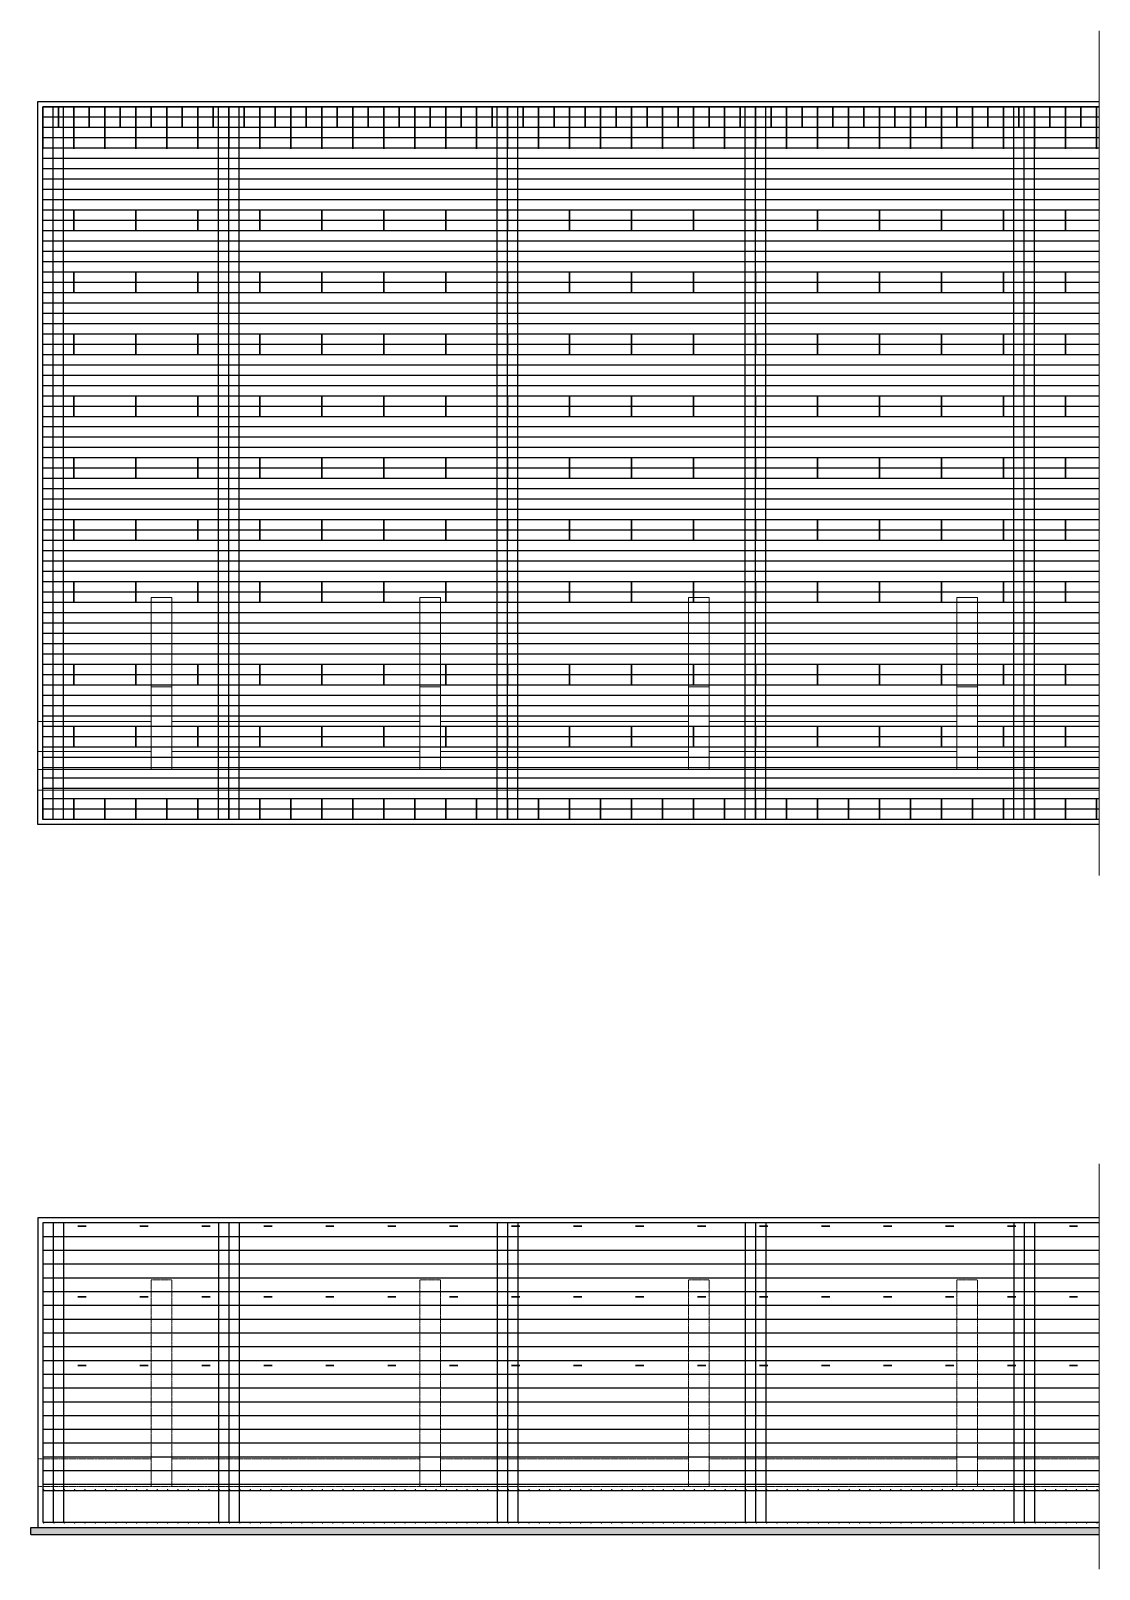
# Model space of a CAD drawing. Header units: centimetres. Extents: x 21448 to 61951, y 7284 to 18464.
# Drawn here: x 58867 to 60419, y 12294 to 14528 of the extents above; entities that cross this region are included whole.
import ezdxf

# ---------------------------------------------------------------- set-up
doc = ezdxf.new("R2010")
doc.units = ezdxf.units.CM
doc.header["$MEASUREMENT"] = 0
doc.linetypes.add('HIDDEN', pattern=[0.375, 0.25, -0.125])
for name, color, linetype, lineweight in [('DIM', 177, 'Continuous', 20), ('KHUAT', 254, 'HIDDEN', 15), ('THAY', 7, 'Continuous', 25), ('THEPDAI', 3, 'Continuous', 30)]:
    doc.layers.add(name, color=color, linetype=linetype, lineweight=lineweight)
doc.layers.add('Thep chu', color=1, linetype='Continuous')

msp = doc.modelspace()

# ---------------------------------------------------------------- hatches: boundary and pattern name
at = {"layer": 'DIM'}
h = msp.add_hatch(dxfattribs=at)
h.set_pattern_fill('AR-CONC', color=256, style=0)
h.set_pattern_definition([(50, (-7e-12, -301.989), (7.1726018, -0.62752135), [0.75, -8.25]), (355, (-7e-12, -301.989), (-1.3875133, 7.5219213), [0.6, -6.6]), (100.4514, (0.598, -302.041), (5.7850938, 6.8943954), [0.6374019, -7.0114211]), (46.1842, (-7e-12, -299.989), (10.6724105, -1.6551901), [1.125, -12.375]), (96.6356, (0.889, -300.127), (9.346627, 9.7411787), [0.9561029, -10.51713]), (351.1842, (-7e-12, -299.989), (9.3466195, 9.741186), [0.9, -9.9]), (21, (1, -300.489), (5.9690705, -4.0261889), [0.75, -8.25]), (326, (1, -300.489), (2.4331533, 7.25150045), [0.6, -6.6]), (71.4514, (1.4974, -300.824), (8.4022263, 3.225305), [0.6374019, -7.0114211]), (37.5, (-7e-12, -301.9887), (0.12159855, 3.32893854), [0, -6.52, 0, -6.7, 0, -6.625]), (7.5, (-7e-12, -301.9887), (2.63069537, 3.94411712), [0, -3.82, 0, -6.37, 0, -2.525]), (327.5, (-2.23, -301.9887), (5.33822436, -0.22554872), [0, -2.5, 0, -7.8, 0, -10.35]), (317.5, (-3.23, -301.9887), (5.8318617, 1.00104982), [0, -3.25, 0, -5.18, 0, -7.35])])
h.paths.add_polyline_path([(60418.8, 12354.2), (58877.2, 12354.2), (58867.2, 12354.2), (58867.2, 12344.2), (60418.8, 12344.2)])

# ---------------------------------------------------------------- linework, layer by layer
for p, q in [((60418.8, 13311.8), (60418.8, 14528.1)), ((60418.8, 13301.5), (60418.8, 14528.1)), ((60418.8, 12293.8), (60418.8, 12882.6))]:
    msp.add_line(p, q, dxfattribs=at)
at = {"layer": 'KHUAT', "color": 4, "linetype": 'Continuous'}
for p, q in [((59072.2, 13705.2), (59042.2, 13705.2)), ((59042.2, 13455.2), (59042.2, 13705.2)), ((59072.2, 13455.2), (59072.2, 13705.2)), ((59462.2, 13705.2), (59432.2, 13705.2)), ((59432.2, 13455.2), (59432.2, 13705.2)), ((59462.2, 13455.2), (59462.2, 13705.2)), ((59852.2, 13705.2), (59822.2, 13705.2)), ((59822.2, 13455.2), (59822.2, 13705.2)), ((59852.2, 13455.2), (59852.2, 13705.2)), ((60242.2, 13705.2), (60212.2, 13705.2)), ((60212.2, 13455.2), (60212.2, 13705.2)), ((60242.2, 13455.2), (60242.2, 13705.2)), ((59072.2, 13575.2), (59042.2, 13575.2)), ((59462.2, 13575.2), (59432.2, 13575.2)), ((59852.2, 13575.2), (59822.2, 13575.2)), ((60242.2, 13575.2), (60212.2, 13575.2)), ((59042.2, 13525.2), (58877.2, 13525.2)), ((59432.2, 13525.2), (59072.2, 13525.2)), ((59822.2, 13525.2), (59462.2, 13525.2)), ((60212.2, 13525.2), (59852.2, 13525.2)), ((60418.8, 13525.2), (60242.2, 13525.2)), ((59042.2, 13481.2), (58877.2, 13481.2)), ((59432.2, 13481.2), (59072.2, 13481.2)), ((59822.2, 13481.2), (59462.2, 13481.2)), ((60212.2, 13481.2), (59852.2, 13481.2)), ((60418.8, 13481.2), (60242.2, 13481.2)), ((60418.8, 13455.2), (58877.2, 13455.2)), ((60418.8, 13425.2), (58877.2, 13425.2))]:
    msp.add_line(p, q, dxfattribs=at)
at = {"layer": 'KHUAT', "color": 3}
for p, q in [((59042.2, 12714.2), (59042.2, 12414.2)), ((59042.2, 12714.2), (59072.2, 12714.2)), ((59072.2, 12714.2), (59072.2, 12414.2)), ((59432.2, 12714.2), (59432.2, 12414.2)), ((59432.2, 12714.2), (59462.2, 12714.2)), ((59462.2, 12714.2), (59462.2, 12414.2)), ((59822.2, 12714.2), (59822.2, 12414.2)), ((59822.2, 12714.2), (59852.2, 12714.2)), ((59852.2, 12714.2), (59852.2, 12414.2)), ((60212.2, 12714.2), (60212.2, 12414.2)), ((60212.2, 12714.2), (60242.2, 12714.2)), ((60242.2, 12714.2), (60242.2, 12414.2))]:
    msp.add_line(p, q, dxfattribs=at)
at = {"layer": 'KHUAT'}
for p, q in [((58877.2, 12454.2), (59042.2, 12454.2)), ((59072.2, 12454.2), (59432.2, 12454.2)), ((59462.2, 12454.2), (59822.2, 12454.2)), ((59852.2, 12454.2), (60212.2, 12454.2)), ((60242.2, 12454.2), (60418.8, 12454.2)), ((58877.2, 12414.2), (60418.8, 12414.2))]:
    msp.add_line(p, q, dxfattribs=at)
at = {"layer": 'THAY'}
for p, q in [((58877.2, 14425.2), (60418.8, 14425.2)), ((58877.2, 13375.2), (58877.2, 14425.2)), ((60418.8, 13375.2), (58877.2, 13375.2)), ((60418.8, 13375.2), (58877.2, 13375.2)), ((58877.2, 12804.2), (58877.2, 12354.2)), ((60418.8, 12804.2), (58877.2, 12804.2)), ((58867.2, 12344.2), (58867.2, 12354.2)), ((58867.2, 12354.2), (58877.2, 12354.2)), ((58867.2, 12344.2), (60418.8, 12344.2)), ((58877.2, 12354.2), (60418.8, 12354.2))]:
    msp.add_line(p, q, dxfattribs=at)
at = {"layer": 'Thep chu'}
for p, q in [((58884.7, 13382.7), (58884.7, 14417.7)), ((58884.7, 14417.7), (60418.8, 14417.7)), ((60418.8, 14417.7), (58884.7, 14417.7)), ((58899.7, 13382.7), (58899.7, 14417.7)), ((58914.7, 13382.7), (58914.7, 14417.7)), ((59139.7, 13382.7), (59139.7, 14417.7)), ((59154.7, 13382.7), (59154.7, 14417.7)), ((59169.7, 13382.7), (59169.7, 14417.7)), ((59544.7, 13382.7), (59544.7, 14417.7)), ((59559.7, 13382.7), (59559.7, 14417.7)), ((59574.7, 13382.7), (59574.7, 14417.7)), ((59904.7, 13382.7), (59904.7, 14417.7)), ((59919.7, 13382.7), (59919.7, 14417.7)), ((59934.7, 13382.7), (59934.7, 14417.7)), ((60294.7, 13382.7), (60294.7, 14417.7)), ((60309.7, 13382.7), (60309.7, 14417.7)), ((60324.7, 13382.7), (60324.7, 14417.7)), ((60418.8, 14402.7), (58884.7, 14402.7)), ((60418.8, 14387.7), (58884.7, 14387.7)), ((60418.8, 14372.7), (58884.7, 14372.7)), ((60418.8, 14357.7), (58884.7, 14357.7)), ((60418.8, 14342.7), (58884.7, 14342.7)), ((60418.8, 14327.7), (58884.7, 14327.7)), ((60418.8, 14312.7), (58884.7, 14312.7)), ((60418.8, 14297.7), (58884.7, 14297.7)), ((60418.8, 14282.7), (58884.7, 14282.7)), ((60418.8, 14267.7), (58884.7, 14267.7)), ((60418.8, 14252.7), (58884.7, 14252.7)), ((60418.8, 14237.7), (58884.7, 14237.7)), ((60418.8, 14222.7), (58884.7, 14222.7)), ((60418.8, 14207.7), (58884.7, 14207.7)), ((60418.8, 14192.7), (58884.7, 14192.7)), ((60418.8, 14177.7), (58884.7, 14177.7)), ((60418.8, 14162.7), (58884.7, 14162.7)), ((60418.8, 14147.7), (58884.7, 14147.7)), ((60418.8, 14132.7), (58884.7, 14132.7)), ((60418.8, 14117.7), (58884.7, 14117.7)), ((60418.8, 14102.7), (58884.7, 14102.7)), ((60418.8, 14087.7), (58884.7, 14087.7)), ((60418.8, 14072.7), (58884.7, 14072.7)), ((60418.8, 14057.7), (58884.7, 14057.7)), ((60418.8, 14042.7), (58884.7, 14042.7)), ((60418.8, 14027.7), (58884.7, 14027.7)), ((60418.8, 14012.7), (58884.7, 14012.7)), ((60418.8, 13997.7), (58884.7, 13997.7)), ((60418.8, 13982.7), (58884.7, 13982.7)), ((60418.8, 13967.7), (58884.7, 13967.7)), ((60418.8, 13952.7), (58884.7, 13952.7)), ((60418.8, 13937.7), (58884.7, 13937.7)), ((60418.8, 13922.7), (58884.7, 13922.7)), ((60418.8, 13907.7), (58884.7, 13907.7)), ((60418.8, 13892.7), (58884.7, 13892.7)), ((60418.8, 13877.7), (58884.7, 13877.7)), ((60418.8, 13862.7), (58884.7, 13862.7)), ((60418.8, 13847.7), (58884.7, 13847.7)), ((60418.8, 13832.7), (58884.7, 13832.7)), ((60418.8, 13817.7), (58884.7, 13817.7)), ((60418.8, 13802.7), (58884.7, 13802.7)), ((60418.8, 13787.7), (58884.7, 13787.7)), ((60418.8, 13772.7), (58884.7, 13772.7)), ((60418.8, 13757.7), (58884.7, 13757.7)), ((60418.8, 13742.7), (58884.7, 13742.7)), ((60418.8, 13727.7), (58884.7, 13727.7)), ((60418.8, 13712.7), (58884.7, 13712.7)), ((60418.8, 13697.7), (58884.7, 13697.7)), ((60418.8, 13682.7), (58884.7, 13682.7)), ((60418.8, 13667.7), (58884.7, 13667.7)), ((60418.8, 13652.7), (58884.7, 13652.7)), ((60418.8, 13637.7), (58884.7, 13637.7)), ((60418.8, 13622.7), (58884.7, 13622.7)), ((60418.8, 13607.7), (58884.7, 13607.7)), ((60418.8, 13592.7), (58884.7, 13592.7)), ((60418.8, 13577.7), (58884.7, 13577.7)), ((60418.8, 13562.7), (58884.7, 13562.7)), ((60418.8, 13547.7), (58884.7, 13547.7)), ((60418.8, 13532.7), (58884.7, 13532.7)), ((60418.8, 13517.7), (58884.7, 13517.7)), ((60418.8, 13502.7), (58884.7, 13502.7)), ((60418.8, 13487.7), (58884.7, 13487.7)), ((60418.8, 13472.7), (58884.7, 13472.7)), ((60418.8, 13457.7), (58884.7, 13457.7)), ((60418.8, 13442.7), (58884.7, 13442.7)), ((60418.8, 13427.7), (58884.7, 13427.7)), ((60418.8, 13412.7), (58884.7, 13412.7)), ((60418.8, 13397.7), (58884.7, 13397.7)), ((60418.8, 13382.7), (58884.7, 13382.7)), ((58884.7, 12796.7), (58884.7, 12362.2)), ((60418.8, 12796.7), (58884.7, 12796.7)), ((58899.7, 12796.7), (58899.7, 12362.2)), ((58914.7, 12796.7), (58914.7, 12362.2)), ((59139.7, 12796.7), (59139.7, 12362.2)), ((59154.7, 12796.7), (59154.7, 12362.2)), ((59169.7, 12796.7), (59169.7, 12362.2)), ((59544.7, 12796.7), (59544.7, 12362.2)), ((59559.7, 12796.7), (59559.7, 12362.2)), ((59574.7, 12796.7), (59574.7, 12362.2)), ((59904.7, 12796.7), (59904.7, 12362.2)), ((59919.7, 12796.7), (59919.7, 12362.2)), ((59934.7, 12796.7), (59934.7, 12362.2)), ((60294.7, 12796.7), (60294.7, 12362.2)), ((60309.7, 12796.7), (60309.7, 12362.2)), ((60324.7, 12796.7), (60324.7, 12362.2)), ((60418.8, 12776.7), (58884.7, 12776.7)), ((60418.8, 12756.7), (58884.7, 12756.7)), ((60418.8, 12736.7), (58884.7, 12736.7)), ((60418.8, 12716.7), (58884.7, 12716.7)), ((60418.8, 12696.7), (58884.7, 12696.7)), ((60418.8, 12676.7), (58884.7, 12676.7)), ((60418.8, 12656.7), (58884.7, 12656.7)), ((60418.8, 12636.7), (58884.7, 12636.7)), ((60418.8, 12616.7), (58884.7, 12616.7)), ((60418.8, 12596.7), (58884.7, 12596.7)), ((60418.8, 12576.7), (58884.7, 12576.7)), ((60418.8, 12556.7), (58884.7, 12556.7)), ((60418.8, 12536.7), (58884.7, 12536.7)), ((60418.8, 12516.7), (58884.7, 12516.7)), ((60418.8, 12496.7), (58884.7, 12496.7)), ((60418.8, 12476.7), (58884.7, 12476.7)), ((60418.8, 12456.7), (58884.7, 12456.7)), ((60418.8, 12436.7), (58884.7, 12436.7)), ((60418.8, 12416.7), (58884.7, 12416.7)), ((58884.7, 12408.2), (60418.8, 12408.2)), ((58884.7, 12362.2), (60418.8, 12362.2))]:
    msp.add_line(p, q, dxfattribs=at)
at = {"layer": 'Thep chu', "const_width": 1}
for points in [[(58885.3, 12409.4, 1), (58886.3, 12409.4, 1)], [(58900.3, 12409.4, 1), (58901.3, 12409.4, 1)], [(58915.3, 12409.4, 1), (58916.3, 12409.4, 1)], [(58930.3, 12409.4, 1), (58931.3, 12409.4, 1)], [(58945.3, 12409.4, 1), (58946.3, 12409.4, 1)], [(58960.3, 12409.4, 1), (58961.3, 12409.4, 1)], [(58975.3, 12409.4, 1), (58976.3, 12409.4, 1)], [(58990.3, 12409.4, 1), (58991.3, 12409.4, 1)], [(59005.3, 12409.4, 1), (59006.3, 12409.4, 1)], [(59020.3, 12409.4, 1), (59021.3, 12409.4, 1)], [(59035.3, 12409.4, 1), (59036.3, 12409.4, 1)], [(59050.3, 12409.4, 1), (59051.3, 12409.4, 1)], [(59065.3, 12409.4, 1), (59066.3, 12409.4, 1)], [(59080.3, 12409.4, 1), (59081.3, 12409.4, 1)], [(59095.3, 12409.4, 1), (59096.3, 12409.4, 1)], [(59110.3, 12409.4, 1), (59111.3, 12409.4, 1)], [(59125.3, 12409.4, 1), (59126.3, 12409.4, 1)], [(59140.3, 12409.4, 1), (59141.3, 12409.4, 1)], [(59155.3, 12409.4, 1), (59156.3, 12409.4, 1)], [(59170.3, 12409.4, 1), (59171.3, 12409.4, 1)], [(59185.3, 12409.4, 1), (59186.3, 12409.4, 1)], [(59200.3, 12409.4, 1), (59201.3, 12409.4, 1)], [(59215.3, 12409.4, 1), (59216.3, 12409.4, 1)], [(59230.3, 12409.4, 1), (59231.3, 12409.4, 1)], [(59245.3, 12409.4, 1), (59246.3, 12409.4, 1)], [(59260.3, 12409.4, 1), (59261.3, 12409.4, 1)], [(59275.3, 12409.4, 1), (59276.3, 12409.4, 1)], [(59290.3, 12409.4, 1), (59291.3, 12409.4, 1)], [(59305.3, 12409.4, 1), (59306.3, 12409.4, 1)], [(59320.3, 12409.4, 1), (59321.3, 12409.4, 1)], [(59335.3, 12409.4, 1), (59336.3, 12409.4, 1)], [(59350.3, 12409.4, 1), (59351.3, 12409.4, 1)], [(59365.3, 12409.4, 1), (59366.3, 12409.4, 1)], [(59380.3, 12409.4, 1), (59381.3, 12409.4, 1)], [(59395.3, 12409.4, 1), (59396.3, 12409.4, 1)], [(59410.3, 12409.4, 1), (59411.3, 12409.4, 1)], [(59425.3, 12409.4, 1), (59426.3, 12409.4, 1)], [(59440.3, 12409.4, 1), (59441.3, 12409.4, 1)], [(59455.3, 12409.4, 1), (59456.3, 12409.4, 1)], [(59470.3, 12409.4, 1), (59471.3, 12409.4, 1)], [(59485.3, 12409.4, 1), (59486.3, 12409.4, 1)], [(59500.3, 12409.4, 1), (59501.3, 12409.4, 1)], [(59515.3, 12409.4, 1), (59516.3, 12409.4, 1)], [(59530.3, 12409.4, 1), (59531.3, 12409.4, 1)], [(59545.3, 12409.4, 1), (59546.3, 12409.4, 1)], [(59560.3, 12409.4, 1), (59561.3, 12409.4, 1)], [(59575.3, 12409.4, 1), (59576.3, 12409.4, 1)], [(59590.3, 12409.4, 1), (59591.3, 12409.4, 1)], [(59605.3, 12409.4, 1), (59606.3, 12409.4, 1)], [(59620.3, 12409.4, 1), (59621.3, 12409.4, 1)], [(59635.3, 12409.4, 1), (59636.3, 12409.4, 1)], [(59650.3, 12409.4, 1), (59651.3, 12409.4, 1)], [(59665.3, 12409.4, 1), (59666.3, 12409.4, 1)], [(59680.3, 12409.4, 1), (59681.3, 12409.4, 1)], [(59695.3, 12409.4, 1), (59696.3, 12409.4, 1)], [(59710.3, 12409.4, 1), (59711.3, 12409.4, 1)], [(59725.3, 12409.4, 1), (59726.3, 12409.4, 1)], [(59740.3, 12409.4, 1), (59741.3, 12409.4, 1)], [(59755.3, 12409.4, 1), (59756.3, 12409.4, 1)], [(59770.3, 12409.4, 1), (59771.3, 12409.4, 1)], [(59785.3, 12409.4, 1), (59786.3, 12409.4, 1)], [(59800.3, 12409.4, 1), (59801.3, 12409.4, 1)], [(59815.3, 12409.4, 1), (59816.3, 12409.4, 1)], [(59830.3, 12409.4, 1), (59831.3, 12409.4, 1)], [(59845.3, 12409.4, 1), (59846.3, 12409.4, 1)], [(59860.3, 12409.4, 1), (59861.3, 12409.4, 1)], [(59875.3, 12409.4, 1), (59876.3, 12409.4, 1)], [(59890.3, 12409.4, 1), (59891.3, 12409.4, 1)], [(59905.3, 12409.4, 1), (59906.3, 12409.4, 1)], [(59920.3, 12409.4, 1), (59921.3, 12409.4, 1)], [(59935.3, 12409.4, 1), (59936.3, 12409.4, 1)], [(59950.3, 12409.4, 1), (59951.3, 12409.4, 1)], [(59965.3, 12409.4, 1), (59966.3, 12409.4, 1)], [(59980.3, 12409.4, 1), (59981.3, 12409.4, 1)], [(59995.3, 12409.4, 1), (59996.3, 12409.4, 1)], [(60010.3, 12409.4, 1), (60011.3, 12409.4, 1)], [(60025.3, 12409.4, 1), (60026.3, 12409.4, 1)], [(60040.3, 12409.4, 1), (60041.3, 12409.4, 1)], [(60055.3, 12409.4, 1), (60056.3, 12409.4, 1)], [(60070.3, 12409.4, 1), (60071.3, 12409.4, 1)], [(60085.3, 12409.4, 1), (60086.3, 12409.4, 1)], [(60100.3, 12409.4, 1), (60101.3, 12409.4, 1)], [(60115.3, 12409.4, 1), (60116.3, 12409.4, 1)], [(60130.3, 12409.4, 1), (60131.3, 12409.4, 1)], [(60145.3, 12409.4, 1), (60146.3, 12409.4, 1)], [(60160.3, 12409.4, 1), (60161.3, 12409.4, 1)], [(60175.3, 12409.4, 1), (60176.3, 12409.4, 1)], [(60190.3, 12409.4, 1), (60191.3, 12409.4, 1)], [(60205.3, 12409.4, 1), (60206.3, 12409.4, 1)], [(60220.3, 12409.4, 1), (60221.3, 12409.4, 1)], [(60235.3, 12409.4, 1), (60236.3, 12409.4, 1)], [(60250.3, 12409.4, 1), (60251.3, 12409.4, 1)], [(60265.3, 12409.4, 1), (60266.3, 12409.4, 1)], [(60280.3, 12409.4, 1), (60281.3, 12409.4, 1)], [(60295.3, 12409.4, 1), (60296.3, 12409.4, 1)], [(60310.3, 12409.4, 1), (60311.3, 12409.4, 1)], [(60325.3, 12409.4, 1), (60326.3, 12409.4, 1)], [(60340.3, 12409.4, 1), (60341.3, 12409.4, 1)], [(60355.3, 12409.4, 1), (60356.3, 12409.4, 1)], [(60370.3, 12409.4, 1), (60371.3, 12409.4, 1)], [(60385.3, 12409.4, 1), (60386.3, 12409.4, 1)], [(60400.3, 12409.4, 1), (60401.3, 12409.4, 1)], [(60415.3, 12409.4, 1), (60416.3, 12409.4, 1)], [(58885.3, 12361.1, -1), (58886.3, 12361.1, -1)], [(58900.3, 12361.1, -1), (58901.3, 12361.1, -1)], [(58915.3, 12361.1, -1), (58916.3, 12361.1, -1)], [(58930.3, 12361.1, -1), (58931.3, 12361.1, -1)], [(58945.3, 12361.1, -1), (58946.3, 12361.1, -1)], [(58960.3, 12361.1, -1), (58961.3, 12361.1, -1)], [(58975.3, 12361.1, -1), (58976.3, 12361.1, -1)], [(58990.3, 12361.1, -1), (58991.3, 12361.1, -1)], [(59005.3, 12361.1, -1), (59006.3, 12361.1, -1)], [(59020.3, 12361.1, -1), (59021.3, 12361.1, -1)], [(59035.3, 12361.1, -1), (59036.3, 12361.1, -1)], [(59050.3, 12361.1, -1), (59051.3, 12361.1, -1)], [(59065.3, 12361.1, -1), (59066.3, 12361.1, -1)], [(59080.3, 12361.1, -1), (59081.3, 12361.1, -1)], [(59095.3, 12361.1, -1), (59096.3, 12361.1, -1)], [(59110.3, 12361.1, -1), (59111.3, 12361.1, -1)], [(59125.3, 12361.1, -1), (59126.3, 12361.1, -1)], [(59140.3, 12361.1, -1), (59141.3, 12361.1, -1)], [(59155.3, 12361.1, -1), (59156.3, 12361.1, -1)], [(59170.3, 12361.1, -1), (59171.3, 12361.1, -1)], [(59185.3, 12361.1, -1), (59186.3, 12361.1, -1)], [(59200.3, 12361.1, -1), (59201.3, 12361.1, -1)], [(59215.3, 12361.1, -1), (59216.3, 12361.1, -1)], [(59230.3, 12361.1, -1), (59231.3, 12361.1, -1)], [(59245.3, 12361.1, -1), (59246.3, 12361.1, -1)], [(59260.3, 12361.1, -1), (59261.3, 12361.1, -1)], [(59275.3, 12361.1, -1), (59276.3, 12361.1, -1)], [(59290.3, 12361.1, -1), (59291.3, 12361.1, -1)], [(59305.3, 12361.1, -1), (59306.3, 12361.1, -1)], [(59320.3, 12361.1, -1), (59321.3, 12361.1, -1)], [(59335.3, 12361.1, -1), (59336.3, 12361.1, -1)], [(59350.3, 12361.1, -1), (59351.3, 12361.1, -1)], [(59365.3, 12361.1, -1), (59366.3, 12361.1, -1)], [(59380.3, 12361.1, -1), (59381.3, 12361.1, -1)], [(59395.3, 12361.1, -1), (59396.3, 12361.1, -1)], [(59410.3, 12361.1, -1), (59411.3, 12361.1, -1)], [(59425.3, 12361.1, -1), (59426.3, 12361.1, -1)], [(59440.3, 12361.1, -1), (59441.3, 12361.1, -1)], [(59455.3, 12361.1, -1), (59456.3, 12361.1, -1)], [(59470.3, 12361.1, -1), (59471.3, 12361.1, -1)], [(59485.3, 12361.1, -1), (59486.3, 12361.1, -1)], [(59500.3, 12361.1, -1), (59501.3, 12361.1, -1)], [(59515.3, 12361.1, -1), (59516.3, 12361.1, -1)], [(59530.3, 12361.1, -1), (59531.3, 12361.1, -1)], [(59545.3, 12361.1, -1), (59546.3, 12361.1, -1)], [(59560.3, 12361.1, -1), (59561.3, 12361.1, -1)], [(59575.3, 12361.1, -1), (59576.3, 12361.1, -1)], [(59590.3, 12361.1, -1), (59591.3, 12361.1, -1)], [(59605.3, 12361.1, -1), (59606.3, 12361.1, -1)], [(59620.3, 12361.1, -1), (59621.3, 12361.1, -1)], [(59635.3, 12361.1, -1), (59636.3, 12361.1, -1)], [(59650.3, 12361.1, -1), (59651.3, 12361.1, -1)], [(59665.3, 12361.1, -1), (59666.3, 12361.1, -1)], [(59680.3, 12361.1, -1), (59681.3, 12361.1, -1)], [(59695.3, 12361.1, -1), (59696.3, 12361.1, -1)], [(59710.3, 12361.1, -1), (59711.3, 12361.1, -1)], [(59725.3, 12361.1, -1), (59726.3, 12361.1, -1)], [(59740.3, 12361.1, -1), (59741.3, 12361.1, -1)], [(59755.3, 12361.1, -1), (59756.3, 12361.1, -1)], [(59770.3, 12361.1, -1), (59771.3, 12361.1, -1)], [(59785.3, 12361.1, -1), (59786.3, 12361.1, -1)], [(59800.3, 12361.1, -1), (59801.3, 12361.1, -1)], [(59815.3, 12361.1, -1), (59816.3, 12361.1, -1)], [(59830.3, 12361.1, -1), (59831.3, 12361.1, -1)], [(59845.3, 12361.1, -1), (59846.3, 12361.1, -1)], [(59860.3, 12361.1, -1), (59861.3, 12361.1, -1)], [(59875.3, 12361.1, -1), (59876.3, 12361.1, -1)], [(59890.3, 12361.1, -1), (59891.3, 12361.1, -1)], [(59905.3, 12361.1, -1), (59906.3, 12361.1, -1)], [(59920.3, 12361.1, -1), (59921.3, 12361.1, -1)], [(59935.3, 12361.1, -1), (59936.3, 12361.1, -1)], [(59950.3, 12361.1, -1), (59951.3, 12361.1, -1)], [(59965.3, 12361.1, -1), (59966.3, 12361.1, -1)], [(59980.3, 12361.1, -1), (59981.3, 12361.1, -1)], [(59995.3, 12361.1, -1), (59996.3, 12361.1, -1)], [(60010.3, 12361.1, -1), (60011.3, 12361.1, -1)], [(60025.3, 12361.1, -1), (60026.3, 12361.1, -1)], [(60040.3, 12361.1, -1), (60041.3, 12361.1, -1)], [(60055.3, 12361.1, -1), (60056.3, 12361.1, -1)], [(60070.3, 12361.1, -1), (60071.3, 12361.1, -1)], [(60085.3, 12361.1, -1), (60086.3, 12361.1, -1)], [(60100.3, 12361.1, -1), (60101.3, 12361.1, -1)], [(60115.3, 12361.1, -1), (60116.3, 12361.1, -1)], [(60130.3, 12361.1, -1), (60131.3, 12361.1, -1)], [(60145.3, 12361.1, -1), (60146.3, 12361.1, -1)], [(60160.3, 12361.1, -1), (60161.3, 12361.1, -1)], [(60175.3, 12361.1, -1), (60176.3, 12361.1, -1)], [(60190.3, 12361.1, -1), (60191.3, 12361.1, -1)], [(60205.3, 12361.1, -1), (60206.3, 12361.1, -1)], [(60220.3, 12361.1, -1), (60221.3, 12361.1, -1)], [(60235.3, 12361.1, -1), (60236.3, 12361.1, -1)], [(60250.3, 12361.1, -1), (60251.3, 12361.1, -1)], [(60265.3, 12361.1, -1), (60266.3, 12361.1, -1)], [(60280.3, 12361.1, -1), (60281.3, 12361.1, -1)], [(60295.3, 12361.1, -1), (60296.3, 12361.1, -1)], [(60310.3, 12361.1, -1), (60311.3, 12361.1, -1)], [(60325.3, 12361.1, -1), (60326.3, 12361.1, -1)], [(60340.3, 12361.1, -1), (60341.3, 12361.1, -1)], [(60355.3, 12361.1, -1), (60356.3, 12361.1, -1)], [(60370.3, 12361.1, -1), (60371.3, 12361.1, -1)], [(60385.3, 12361.1, -1), (60386.3, 12361.1, -1)], [(60400.3, 12361.1, -1), (60401.3, 12361.1, -1)], [(60415.3, 12361.1, -1), (60416.3, 12361.1, -1)]]:
    msp.add_lwpolyline(points, format="xyb", close=True, dxfattribs=at)
at = {"layer": 'THEPDAI'}
for p, q in [((58884.7, 14417.7), (58884.7, 14356.6)), ((58907.2, 14417.7), (58907.2, 14387.7)), ((58929.7, 14417.7), (58929.7, 14356.6)), ((58952.2, 14417.7), (58952.2, 14387.7)), ((58974.7, 14417.7), (58974.7, 14356.6)), ((58997.2, 14417.7), (58997.2, 14387.7)), ((59019.7, 14417.7), (59019.7, 14356.6)), ((59042.2, 14417.7), (59042.2, 14387.7)), ((59064.7, 14417.7), (59064.7, 14356.6)), ((59087.2, 14417.7), (59087.2, 14387.7)), ((59109.7, 14417.7), (59109.7, 14356.6)), ((59132.2, 14417.7), (59132.2, 14387.7)), ((59154.7, 14417.7), (59154.7, 14356.6)), ((59177.2, 14417.7), (59177.2, 14387.7)), ((59199.7, 14417.7), (59199.7, 14356.6)), ((59222.2, 14417.7), (59222.2, 14387.7)), ((59244.7, 14417.7), (59244.7, 14356.6)), ((59267.2, 14417.7), (59267.2, 14387.7)), ((59289.7, 14417.7), (59289.7, 14356.6)), ((59312.2, 14417.7), (59312.2, 14387.7)), ((59334.7, 14417.7), (59334.7, 14356.6)), ((59357.2, 14417.7), (59357.2, 14387.7)), ((59379.7, 14417.7), (59379.7, 14356.6)), ((59402.2, 14417.7), (59402.2, 14387.7)), ((59424.7, 14417.7), (59424.7, 14356.6)), ((59447.2, 14417.7), (59447.2, 14387.7)), ((59469.7, 14417.7), (59469.7, 14356.6)), ((59492.2, 14417.7), (59492.2, 14387.7)), ((59514.7, 14417.7), (59514.7, 14356.6)), ((59537.2, 14417.7), (59537.2, 14387.7)), ((59559.7, 14417.7), (59559.7, 14356.6)), ((59582.2, 14417.7), (59582.2, 14387.7)), ((59604.7, 14417.7), (59604.7, 14356.6)), ((59627.2, 14417.7), (59627.2, 14387.7)), ((59649.7, 14417.7), (59649.7, 14356.6)), ((59672.2, 14417.7), (59672.2, 14387.7)), ((59694.7, 14417.7), (59694.7, 14356.6)), ((59717.2, 14417.7), (59717.2, 14387.7)), ((59739.7, 14417.7), (59739.7, 14356.6)), ((59762.2, 14417.7), (59762.2, 14387.7)), ((59784.7, 14417.7), (59784.7, 14356.6)), ((59807.2, 14417.7), (59807.2, 14387.7)), ((59829.7, 14417.7), (59829.7, 14356.6)), ((59852.2, 14417.7), (59852.2, 14387.7)), ((59874.7, 14417.7), (59874.7, 14356.6)), ((59897.2, 14417.7), (59897.2, 14387.7)), ((59919.7, 14417.7), (59919.7, 14356.6)), ((59942.2, 14417.7), (59942.2, 14387.7)), ((59964.7, 14417.7), (59964.7, 14356.6)), ((59987.2, 14417.7), (59987.2, 14387.7)), ((60009.7, 14417.7), (60009.7, 14356.6)), ((60032.2, 14417.7), (60032.2, 14387.7)), ((60054.7, 14417.7), (60054.7, 14356.6)), ((60077.2, 14417.7), (60077.2, 14387.7)), ((60099.7, 14417.7), (60099.7, 14356.6)), ((60122.2, 14417.7), (60122.2, 14387.7)), ((60144.7, 14417.7), (60144.7, 14356.6)), ((60167.2, 14417.7), (60167.2, 14387.7)), ((60189.7, 14417.7), (60189.7, 14356.6)), ((60212.2, 14417.7), (60212.2, 14387.7)), ((60234.7, 14417.7), (60234.7, 14356.6)), ((60257.2, 14417.7), (60257.2, 14387.7)), ((60279.7, 14417.7), (60279.7, 14356.6)), ((60302.2, 14417.7), (60302.2, 14387.7)), ((60324.7, 14417.7), (60324.7, 14356.6)), ((60347.2, 14417.7), (60347.2, 14387.7)), ((60369.7, 14417.7), (60369.7, 14356.6)), ((60392.2, 14417.7), (60392.2, 14387.7)), ((60414.7, 14417.7), (60414.7, 14356.6)), ((58929.7, 14267.7), (58929.7, 14237.7)), ((59019.7, 14267.7), (59019.7, 14237.7)), ((59109.7, 14267.7), (59109.7, 14237.7)), ((59199.7, 14267.7), (59199.7, 14237.7)), ((59289.7, 14267.7), (59289.7, 14237.7)), ((59379.7, 14267.7), (59379.7, 14237.7)), ((59469.7, 14267.7), (59469.7, 14237.7)), ((59559.7, 14267.7), (59559.7, 14237.7)), ((59649.7, 14267.7), (59649.7, 14237.7)), ((59739.7, 14267.7), (59739.7, 14237.7)), ((59829.7, 14267.7), (59829.7, 14237.7)), ((59919.7, 14267.7), (59919.7, 14237.7)), ((60009.7, 14267.7), (60009.7, 14237.7)), ((60099.7, 14267.7), (60099.7, 14237.7)), ((60189.7, 14267.7), (60189.7, 14237.7)), ((60279.7, 14267.7), (60279.7, 14237.7)), ((60369.7, 14267.7), (60369.7, 14237.7)), ((58929.7, 14177.7), (58929.7, 14147.7)), ((59019.7, 14177.7), (59019.7, 14147.7)), ((59109.7, 14177.7), (59109.7, 14147.7)), ((59199.7, 14177.7), (59199.7, 14147.7)), ((59289.7, 14177.7), (59289.7, 14147.7)), ((59379.7, 14177.7), (59379.7, 14147.7)), ((59469.7, 14177.7), (59469.7, 14147.7)), ((59559.7, 14177.7), (59559.7, 14147.7)), ((59649.7, 14177.7), (59649.7, 14147.7)), ((59739.7, 14177.7), (59739.7, 14147.7)), ((59829.7, 14177.7), (59829.7, 14147.7)), ((59919.7, 14177.7), (59919.7, 14147.7)), ((60009.7, 14177.7), (60009.7, 14147.7)), ((60099.7, 14177.7), (60099.7, 14147.7)), ((60189.7, 14177.7), (60189.7, 14147.7)), ((60279.7, 14177.7), (60279.7, 14147.7)), ((60369.7, 14177.7), (60369.7, 14147.7)), ((58929.7, 14087.7), (58929.7, 14057.7)), ((59019.7, 14087.7), (59019.7, 14057.7)), ((59109.7, 14087.7), (59109.7, 14057.7)), ((59199.7, 14087.7), (59199.7, 14057.7)), ((59289.7, 14087.7), (59289.7, 14057.7)), ((59379.7, 14087.7), (59379.7, 14057.7)), ((59469.7, 14087.7), (59469.7, 14057.7)), ((59559.7, 14087.7), (59559.7, 14057.7)), ((59649.7, 14087.7), (59649.7, 14057.7)), ((59739.7, 14087.7), (59739.7, 14057.7)), ((59829.7, 14087.7), (59829.7, 14057.7)), ((59919.7, 14087.7), (59919.7, 14057.7)), ((60009.7, 14087.7), (60009.7, 14057.7)), ((60099.7, 14087.7), (60099.7, 14057.7)), ((60189.7, 14087.7), (60189.7, 14057.7)), ((60279.7, 14087.7), (60279.7, 14057.7)), ((60369.7, 14087.7), (60369.7, 14057.7)), ((58929.7, 13997.7), (58929.7, 13967.7)), ((59019.7, 13997.7), (59019.7, 13967.7)), ((59109.7, 13997.7), (59109.7, 13967.7)), ((59199.7, 13997.7), (59199.7, 13967.7)), ((59289.7, 13997.7), (59289.7, 13967.7)), ((59379.7, 13997.7), (59379.7, 13967.7)), ((59469.7, 13997.7), (59469.7, 13967.7)), ((59559.7, 13997.7), (59559.7, 13967.7)), ((59649.7, 13997.7), (59649.7, 13967.7)), ((59739.7, 13997.7), (59739.7, 13967.7)), ((59829.7, 13997.7), (59829.7, 13967.7)), ((59919.7, 13997.7), (59919.7, 13967.7)), ((60009.7, 13997.7), (60009.7, 13967.7)), ((60099.7, 13997.7), (60099.7, 13967.7)), ((60189.7, 13997.7), (60189.7, 13967.7)), ((60279.7, 13997.7), (60279.7, 13967.7)), ((60369.7, 13997.7), (60369.7, 13967.7)), ((58929.7, 13907.7), (58929.7, 13877.7)), ((59019.7, 13907.7), (59019.7, 13877.7)), ((59109.7, 13907.7), (59109.7, 13877.7)), ((59199.7, 13907.7), (59199.7, 13877.7)), ((59289.7, 13907.7), (59289.7, 13877.7)), ((59379.7, 13907.7), (59379.7, 13877.7)), ((59469.7, 13907.7), (59469.7, 13877.7)), ((59559.7, 13907.7), (59559.7, 13877.7)), ((59649.7, 13907.7), (59649.7, 13877.7)), ((59739.7, 13907.7), (59739.7, 13877.7)), ((59829.7, 13907.7), (59829.7, 13877.7)), ((59919.7, 13907.7), (59919.7, 13877.7)), ((60009.7, 13907.7), (60009.7, 13877.7)), ((60099.7, 13907.7), (60099.7, 13877.7)), ((60189.7, 13907.7), (60189.7, 13877.7)), ((60279.7, 13907.7), (60279.7, 13877.7)), ((60369.7, 13907.7), (60369.7, 13877.7)), ((58929.7, 13817.7), (58929.7, 13787.7)), ((59019.7, 13817.7), (59019.7, 13787.7)), ((59109.7, 13817.7), (59109.7, 13787.7)), ((59199.7, 13817.7), (59199.7, 13787.7)), ((59289.7, 13817.7), (59289.7, 13787.7)), ((59379.7, 13817.7), (59379.7, 13787.7)), ((59469.7, 13817.7), (59469.7, 13787.7)), ((59559.7, 13817.7), (59559.7, 13787.7)), ((59649.7, 13817.7), (59649.7, 13787.7)), ((59739.7, 13817.7), (59739.7, 13787.7)), ((59829.7, 13817.7), (59829.7, 13787.7)), ((59919.7, 13817.7), (59919.7, 13787.7)), ((60009.7, 13817.7), (60009.7, 13787.7)), ((60099.7, 13817.7), (60099.7, 13787.7)), ((60189.7, 13817.7), (60189.7, 13787.7)), ((60279.7, 13817.7), (60279.7, 13787.7)), ((60369.7, 13817.7), (60369.7, 13787.7)), ((58929.7, 13727.7), (58929.7, 13697.7)), ((59019.7, 13727.7), (59019.7, 13697.7)), ((59109.7, 13727.7), (59109.7, 13697.7)), ((59199.7, 13727.7), (59199.7, 13697.7)), ((59289.7, 13727.7), (59289.7, 13697.7)), ((59379.7, 13727.7), (59379.7, 13697.7)), ((59469.7, 13727.7), (59469.7, 13697.7)), ((59559.7, 13727.7), (59559.7, 13697.7)), ((59649.7, 13727.7), (59649.7, 13697.7)), ((59739.7, 13727.7), (59739.7, 13697.7)), ((59829.7, 13727.7), (59829.7, 13697.7)), ((59919.7, 13727.7), (59919.7, 13697.7)), ((60009.7, 13727.7), (60009.7, 13697.7)), ((60099.7, 13727.7), (60099.7, 13697.7)), ((60189.7, 13727.7), (60189.7, 13697.7)), ((60279.7, 13727.7), (60279.7, 13697.7)), ((60369.7, 13727.7), (60369.7, 13697.7)), ((58929.7, 13607.7), (58929.7, 13577.7)), ((59019.7, 13607.7), (59019.7, 13577.7)), ((59109.7, 13607.7), (59109.7, 13577.7)), ((59199.7, 13607.7), (59199.7, 13577.7)), ((59289.7, 13607.7), (59289.7, 13577.7)), ((59379.7, 13607.7), (59379.7, 13577.7)), ((59469.7, 13607.7), (59469.7, 13577.7)), ((59559.7, 13607.7), (59559.7, 13577.7)), ((59649.7, 13607.7), (59649.7, 13577.7)), ((59739.7, 13607.7), (59739.7, 13577.7)), ((59829.7, 13607.7), (59829.7, 13577.7)), ((59919.7, 13607.7), (59919.7, 13577.7)), ((60009.7, 13607.7), (60009.7, 13577.7)), ((60099.7, 13607.7), (60099.7, 13577.7)), ((60189.7, 13607.7), (60189.7, 13577.7)), ((60279.7, 13607.7), (60279.7, 13577.7)), ((60369.7, 13607.7), (60369.7, 13577.7)), ((58929.7, 13517.7), (58929.7, 13487.7)), ((59019.7, 13517.7), (59019.7, 13487.7)), ((59109.7, 13517.7), (59109.7, 13487.7)), ((59199.7, 13517.7), (59199.7, 13487.7)), ((59289.7, 13517.7), (59289.7, 13487.7)), ((59379.7, 13517.7), (59379.7, 13487.7)), ((59469.7, 13517.7), (59469.7, 13487.7)), ((59559.7, 13517.7), (59559.7, 13487.7)), ((59649.7, 13517.7), (59649.7, 13487.7)), ((59739.7, 13517.7), (59739.7, 13487.7)), ((59829.7, 13517.7), (59829.7, 13487.7)), ((59919.7, 13517.7), (59919.7, 13487.7)), ((60009.7, 13517.7), (60009.7, 13487.7)), ((60099.7, 13517.7), (60099.7, 13487.7)), ((60189.7, 13517.7), (60189.7, 13487.7)), ((60279.7, 13517.7), (60279.7, 13487.7)), ((60369.7, 13517.7), (60369.7, 13487.7)), ((58884.7, 13382.7), (58884.7, 13412.7)), ((58929.7, 13382.7), (58929.7, 13412.7)), ((58974.7, 13382.7), (58974.7, 13412.7)), ((59019.7, 13382.7), (59019.7, 13412.7)), ((59064.7, 13382.7), (59064.7, 13412.7)), ((59109.7, 13382.7), (59109.7, 13412.7)), ((59154.7, 13382.7), (59154.7, 13412.7)), ((59199.7, 13382.7), (59199.7, 13412.7)), ((59244.7, 13382.7), (59244.7, 13412.7)), ((59289.7, 13382.7), (59289.7, 13412.7)), ((59334.7, 13382.7), (59334.7, 13412.7)), ((59379.7, 13382.7), (59379.7, 13412.7)), ((59424.7, 13382.7), (59424.7, 13412.7)), ((59469.7, 13382.7), (59469.7, 13412.7)), ((59514.7, 13382.7), (59514.7, 13412.7)), ((59559.7, 13382.7), (59559.7, 13412.7)), ((59604.7, 13382.7), (59604.7, 13412.7)), ((59649.7, 13382.7), (59649.7, 13412.7)), ((59694.7, 13382.7), (59694.7, 13412.7)), ((59739.7, 13382.7), (59739.7, 13412.7)), ((59784.7, 13382.7), (59784.7, 13412.7)), ((59829.7, 13382.7), (59829.7, 13412.7)), ((59874.7, 13382.7), (59874.7, 13412.7)), ((59919.7, 13382.7), (59919.7, 13412.7)), ((59964.7, 13382.7), (59964.7, 13412.7)), ((60009.7, 13382.7), (60009.7, 13412.7)), ((60054.7, 13382.7), (60054.7, 13412.7)), ((60099.7, 13382.7), (60099.7, 13412.7)), ((60144.7, 13382.7), (60144.7, 13412.7)), ((60189.7, 13382.7), (60189.7, 13412.7)), ((60234.7, 13382.7), (60234.7, 13412.7)), ((60279.7, 13382.7), (60279.7, 13412.7)), ((60324.7, 13382.7), (60324.7, 13412.7)), ((60369.7, 13382.7), (60369.7, 13412.7)), ((60414.7, 13382.7), (60414.7, 13412.7)), ((58935.5, 12792.3), (58947.5, 12792.3)), ((59025.5, 12792.3), (59037.5, 12792.3)), ((59115.5, 12792.3), (59127.5, 12792.3)), ((59205.5, 12792.3), (59217.5, 12792.3)), ((59295.5, 12792.3), (59307.5, 12792.3)), ((59385.5, 12792.3), (59397.5, 12792.3)), ((59475.5, 12792.3), (59487.5, 12792.3)), ((59565.5, 12792.3), (59577.5, 12792.3)), ((59655.5, 12792.3), (59667.5, 12792.3)), ((59745.5, 12792.3), (59757.5, 12792.3)), ((59835.5, 12792.3), (59847.5, 12792.3)), ((59925.5, 12792.3), (59937.5, 12792.3)), ((60015.5, 12792.3), (60027.5, 12792.3)), ((60105.5, 12792.3), (60117.5, 12792.3)), ((60195.5, 12792.3), (60207.5, 12792.3)), ((60285.5, 12792.3), (60297.5, 12792.3)), ((60375.5, 12792.3), (60387.5, 12792.3)), ((58935.5, 12689.6), (58947.5, 12689.6)), ((59025.5, 12689.6), (59037.5, 12689.6)), ((59115.5, 12689.6), (59127.5, 12689.6)), ((59205.5, 12689.6), (59217.5, 12689.6)), ((59295.5, 12689.6), (59307.5, 12689.6)), ((59385.5, 12689.6), (59397.5, 12689.6)), ((59475.5, 12689.6), (59487.5, 12689.6)), ((59565.5, 12689.6), (59577.5, 12689.6)), ((59655.5, 12689.6), (59667.5, 12689.6)), ((59745.5, 12689.6), (59757.5, 12689.6)), ((59835.5, 12689.6), (59847.5, 12689.6)), ((59925.5, 12689.6), (59937.5, 12689.6)), ((60015.5, 12689.6), (60027.5, 12689.6)), ((60105.5, 12689.6), (60117.5, 12689.6)), ((60195.5, 12689.6), (60207.5, 12689.6)), ((60285.5, 12689.6), (60297.5, 12689.6)), ((60375.5, 12689.6), (60387.5, 12689.6)), ((58935.5, 12589.9), (58947.5, 12589.9)), ((59025.5, 12589.9), (59037.5, 12589.9)), ((59115.5, 12589.9), (59127.5, 12589.9)), ((59205.5, 12589.9), (59217.5, 12589.9)), ((59295.5, 12589.9), (59307.5, 12589.9)), ((59385.5, 12589.9), (59397.5, 12589.9)), ((59475.5, 12589.9), (59487.5, 12589.9)), ((59565.5, 12589.9), (59577.5, 12589.9)), ((59655.5, 12589.9), (59667.5, 12589.9)), ((59745.5, 12589.9), (59757.5, 12589.9)), ((59835.5, 12589.9), (59847.5, 12589.9)), ((59925.5, 12589.9), (59937.5, 12589.9)), ((60015.5, 12589.9), (60027.5, 12589.9)), ((60105.5, 12589.9), (60117.5, 12589.9)), ((60195.5, 12589.9), (60207.5, 12589.9)), ((60285.5, 12589.9), (60297.5, 12589.9)), ((60375.5, 12589.9), (60387.5, 12589.9))]:
    msp.add_line(p, q, dxfattribs=at)

doc.saveas('drawing.dxf')
